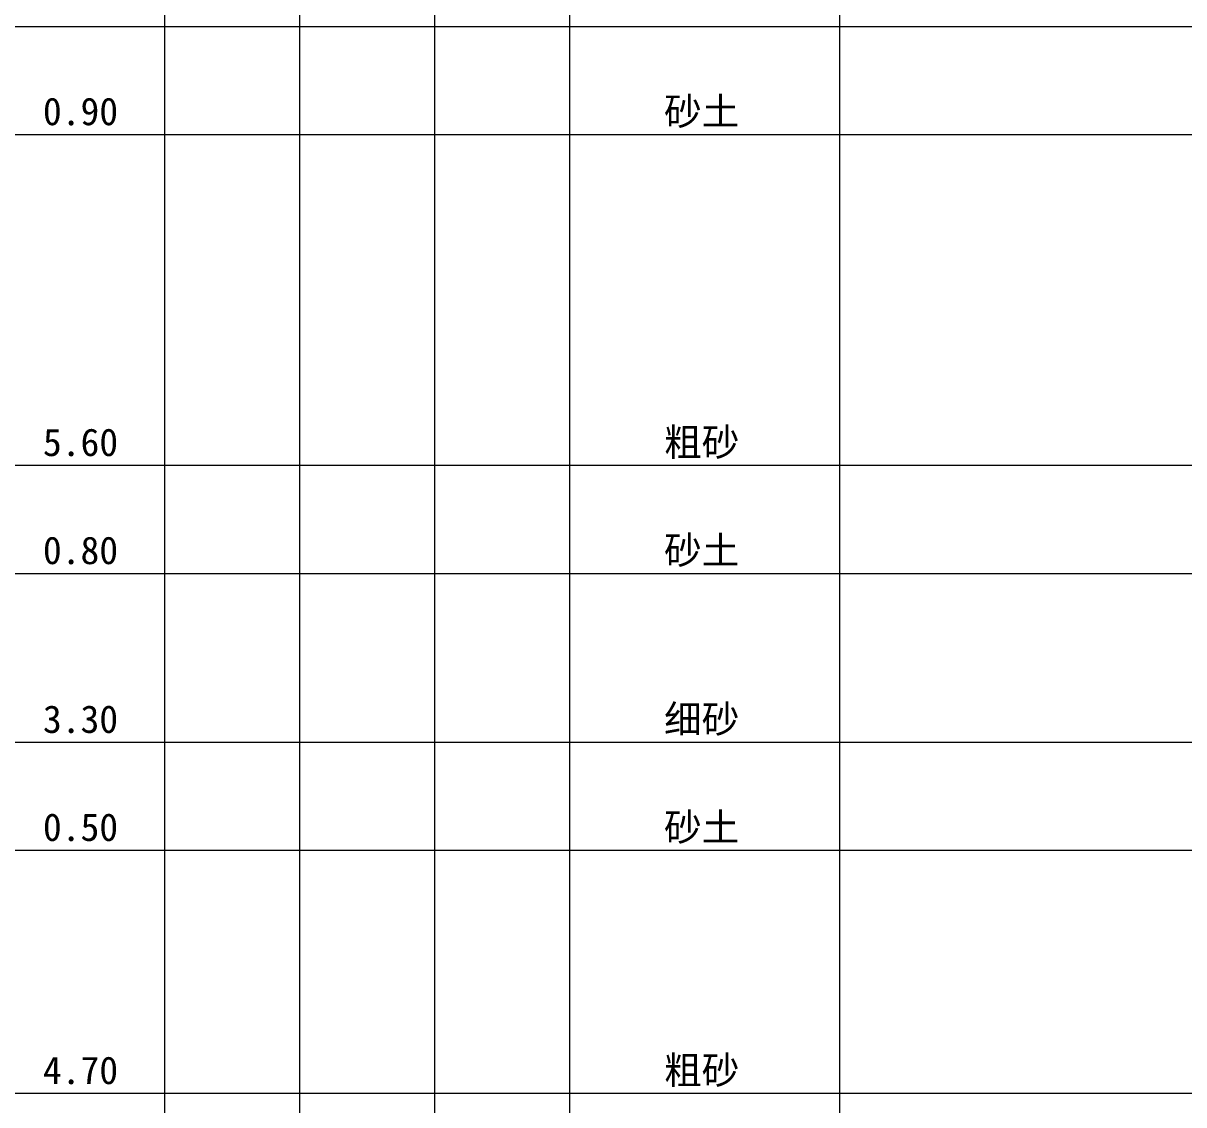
# Model space of a CAD drawing. Header units: inches. Extents: x -27 to 109, y -598 to 26.
# Drawn here: x 23.79 to 40.98, y -109.37 to -93.36 of the extents above; entities that cross this region are included whole.
import ezdxf

# ---------------------------------------------------------------- set-up
doc = ezdxf.new("R2010")
doc.units = ezdxf.units.IN
doc.header["$MEASUREMENT"] = 0
doc.layers.get('0').update_dxf_attribs({"lineweight": 0})
doc.styles.add('宋体', font='')
doc.styles.get('宋体').set_extended_font_data('宋体')

msp = doc.modelspace()

# ---------------------------------------------------------------- linework, layer by layer
at = {"linetype": 'Continuous', "lineweight": 15}
for p, q in [((25.882, 0.896), (25.882, -567.184)), ((27.882, 0.896), (27.882, -567.184)), ((29.882, 0.896), (29.882, -567.184)), ((31.882, 0.896), (31.882, -567.184)), ((35.882, 0.896), (35.882, -567.184)), ((23.482, -93.404), (25.882, -93.404)), ((25.882, -93.404), (27.882, -93.404)), ((27.882, -93.404), (29.882, -93.404)), ((29.882, -93.404), (31.882, -93.404)), ((31.882, -93.404), (35.882, -93.404)), ((35.882, -93.404), (65.882, -93.404)), ((23.482, -95.004), (25.882, -95.004)), ((25.882, -95.004), (27.882, -95.004)), ((27.882, -95.004), (29.882, -95.004)), ((29.882, -95.004), (31.882, -95.004)), ((31.882, -95.004), (35.882, -95.004)), ((35.882, -95.004), (65.882, -95.004)), ((23.482, -99.904), (25.882, -99.904)), ((25.882, -99.904), (27.882, -99.904)), ((27.882, -99.904), (29.882, -99.904)), ((29.882, -99.904), (31.882, -99.904)), ((31.882, -99.904), (35.882, -99.904)), ((35.882, -99.904), (65.882, -99.904)), ((23.482, -101.504), (25.882, -101.504)), ((25.882, -101.504), (27.882, -101.504)), ((27.882, -101.504), (29.882, -101.504)), ((29.882, -101.504), (31.882, -101.504)), ((31.882, -101.504), (35.882, -101.504)), ((35.882, -101.504), (65.882, -101.504)), ((23.482, -104.004), (25.882, -104.004)), ((25.882, -104.004), (27.882, -104.004)), ((27.882, -104.004), (29.882, -104.004)), ((29.882, -104.004), (31.882, -104.004)), ((31.882, -104.004), (35.882, -104.004)), ((35.882, -104.004), (65.882, -104.004)), ((23.482, -105.604), (25.882, -105.604)), ((25.882, -105.604), (27.882, -105.604)), ((27.882, -105.604), (29.882, -105.604)), ((29.882, -105.604), (31.882, -105.604)), ((31.882, -105.604), (35.882, -105.604)), ((35.882, -105.604), (65.882, -105.604)), ((23.482, -109.204), (25.882, -109.204)), ((25.882, -109.204), (27.882, -109.204)), ((27.882, -109.204), (29.882, -109.204)), ((29.882, -109.204), (31.882, -109.204)), ((31.882, -109.204), (35.882, -109.204)), ((35.882, -109.204), (65.882, -109.204))]:
    msp.add_line(p, q, dxfattribs=at)

# ---------------------------------------------------------------- texts
at = {"style": '宋体'}
for s, p in [('0.90', (24.083, -94.867)), ('砂土', (33.283, -94.867)), ('5.60', (24.083, -99.767)), ('粗砂', (33.283, -99.767)), ('砂土', (33.283, -101.367)), ('0.80', (24.083, -101.367)), ('3.30', (24.083, -103.867)), ('细砂', (33.283, -103.867)), ('砂土', (33.283, -105.467)), ('0.50', (24.083, -105.467)), ('粗砂', (33.283, -109.067)), ('4.70', (24.083, -109.067))]:
    msp.add_text(s, height=0.4092, dxfattribs=at).set_placement(p)

doc.saveas('drawing.dxf')
